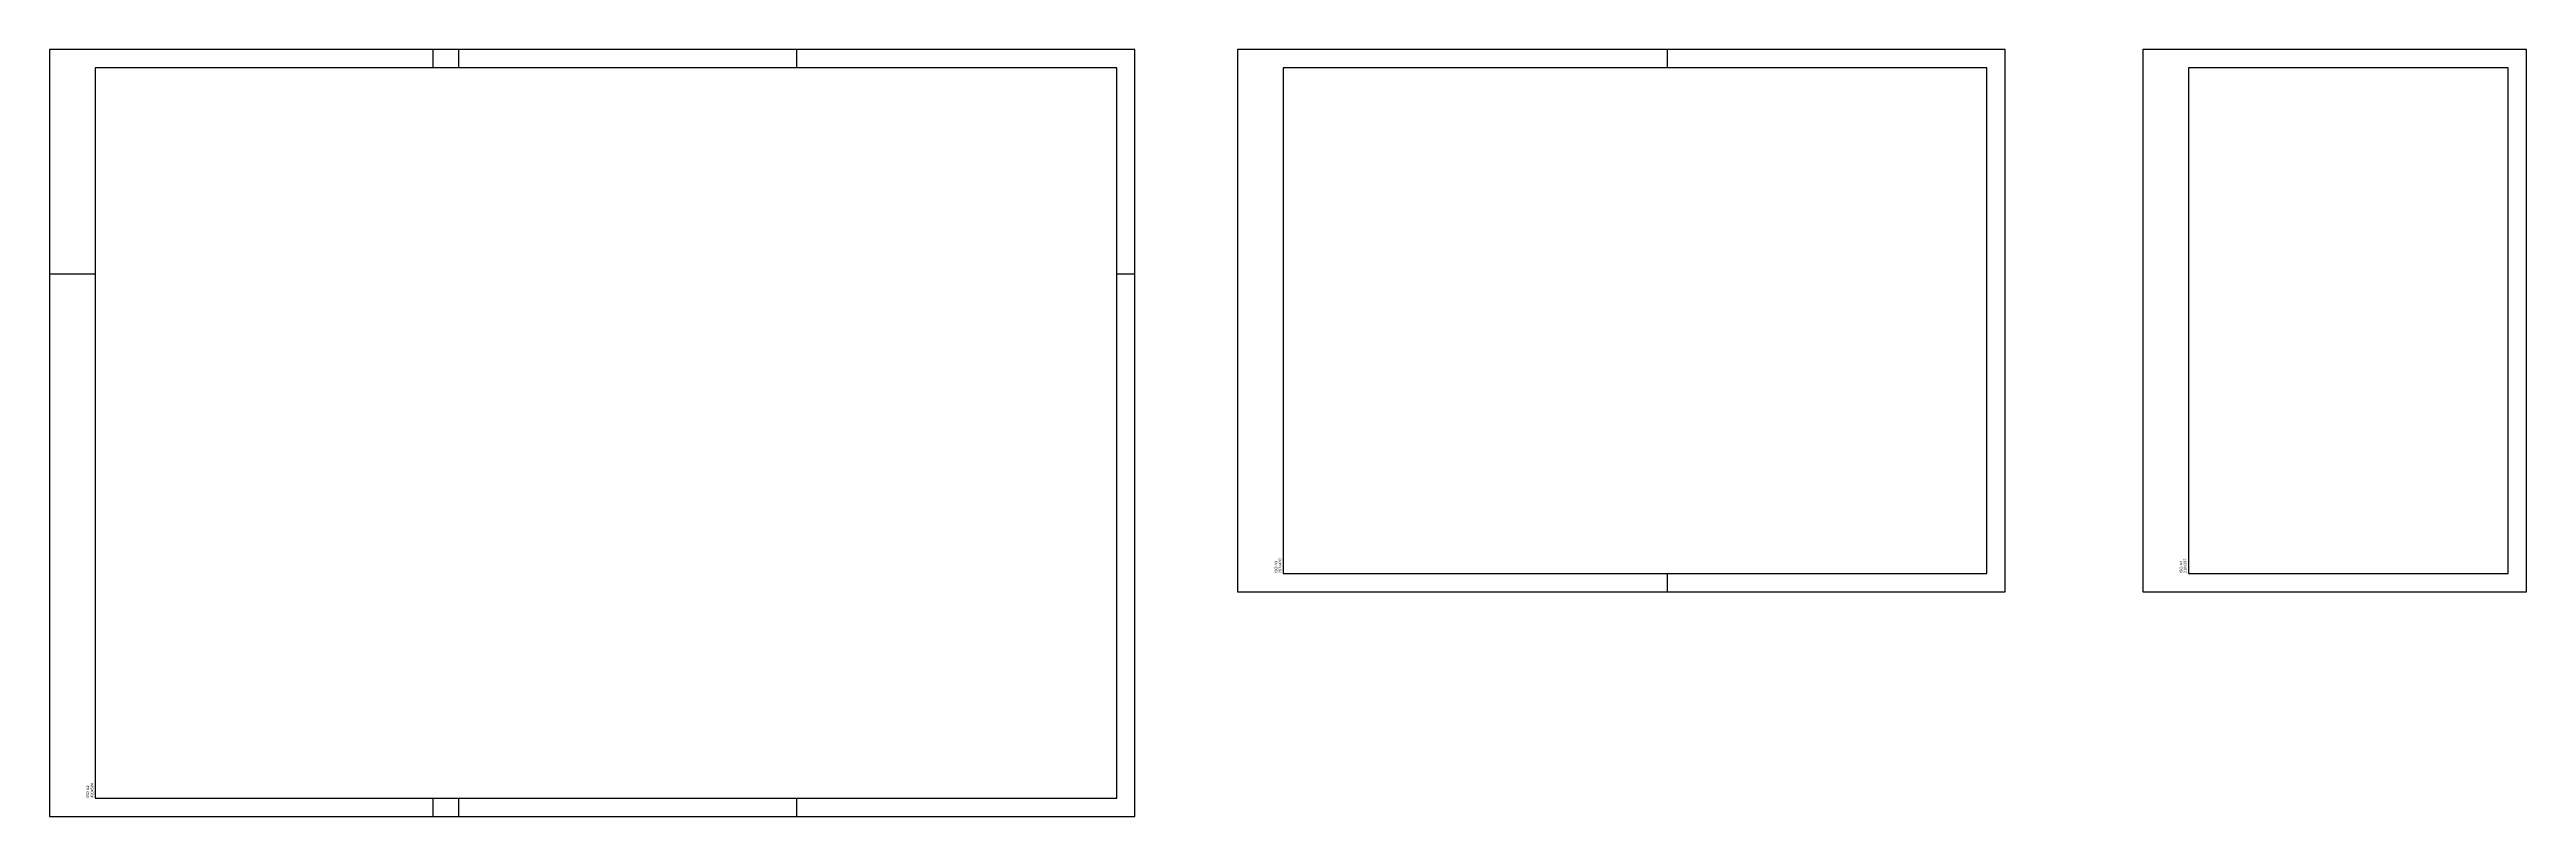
# Model space of a CAD drawing. Header units: millimetres. Extents: x 0 to 687901, y 0 to 346525.
# Drawn here: x 26861 to 40417, y 38013 to 42213 of the extents above; entities that cross this region are included whole.
import ezdxf

# ---------------------------------------------------------------- set-up
doc = ezdxf.new("R2010")
doc.units = ezdxf.units.MM
doc.layers.add('ARQ_Prancha', color=7, linetype='Continuous')
doc.layers.add('ARQ_Prancha lin_grossa', color=111, linetype='Continuous')
doc.styles.add('DES-ROMANS', font='arial.ttf')

msp = doc.modelspace()

# ---------------------------------------------------------------- linework, layer by layer
at = {"layer": 'ARQ_Prancha'}
for p, q in [((28961, 42113), (28961, 42213)), ((29101, 42113), (29101, 42213)), ((30951, 42113), (30951, 42213)), ((32801, 42213), (32701, 42213)), ((35713, 42213), (35713, 42113)), ((27111, 40983), (26861, 40983)), ((32801, 40983), (32701, 40983)), ((35713, 39343), (35713, 39243)), ((28961, 38013), (28961, 38113)), ((29101, 38013), (29101, 38113)), ((30951, 38013), (30951, 38113))]:
    msp.add_line(p, q, dxfattribs=at)
for points in [[(26861, 38013), (32801, 38013), (32801, 42213), (26861, 42213)], [(33363, 39243), (37563, 39243), (37563, 42213), (33363, 42213)], [(38317, 39243), (40417, 39243), (40417, 42213), (38317, 42213)]]:
    msp.add_lwpolyline(points, close=True, dxfattribs=at)
at = {"layer": 'ARQ_Prancha lin_grossa'}
for points in [[(32701, 38113), (32701, 42113), (27111, 42113), (27111, 38113), (32701, 38113)], [(37463, 39343), (37463, 42113), (33613, 42113), (33613, 39343), (37463, 39343)], [(40317, 39343), (40317, 42113), (38567, 42113), (38567, 39343), (40317, 39343)]]:
    msp.add_lwpolyline(points, close=True, dxfattribs=at)

# ---------------------------------------------------------------- texts
at = {"layer": 'ARQ_Prancha', "style": 'DES-ROMANS'}
for s, p in [('ISO A3', (33580, 39345)), ('297x420', (33603, 39345)), ('ISO A4', (38534, 39345)), ('210x297', (38556, 39345)), ('ISO A2', (27077, 38115)), ('420x594', (27100, 38115))]:
    msp.add_text(s, height=15, rotation=90, dxfattribs=at).set_placement(p)

doc.saveas('drawing.dxf')
